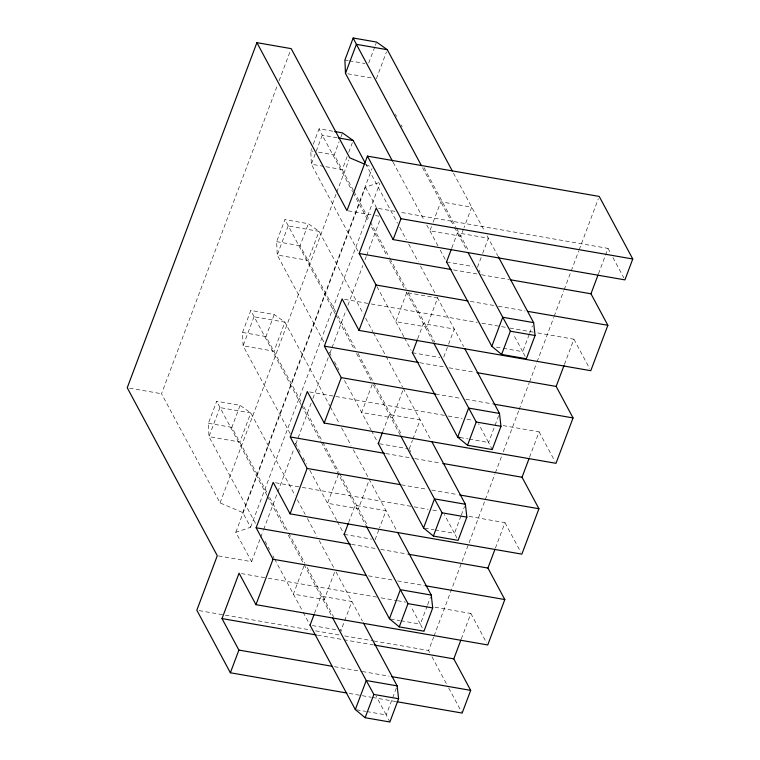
<?xml version="1.0" encoding="UTF-8"?>
<svg xmlns="http://www.w3.org/2000/svg" width="760" height="760" viewBox="0 0 760 760"><rect width="100%" height="100%" fill="white"/><g stroke="black" fill="none" stroke-linecap="round" stroke-linejoin="round"><path stroke-width="0.57" stroke-dasharray="3.8 2.85" d="M218.434 555.911L251.579 561.678L235.818 532.285L250.629 527.25L242.754 512.553L220.058 502.892L161.519 393.727L277.428 85.243M279.091 80.807L290.349 50.853M255.522 523.44L208.981 436.648L208.411 423.282L216.695 401.261L240.112 405.327L250.809 412.965L295.099 495.567M290.206 433.675L243.105 345.838L242.535 332.471L250.809 310.441L274.236 314.516L284.924 322.145L329.783 405.802M323.76 341.81L277.229 255.018L276.659 241.661L284.933 219.63L308.36 223.706L319.048 231.334L363.346 313.947M357.884 250.999L311.344 164.207L310.783 150.841L311.609 148.637M313.262 144.239L319.058 128.81L333.564 131.338M266.798 492.214L231.838 427.358L240.112 405.327M300.922 401.403L265.962 336.547L274.236 314.516M335.606 311.628L300.086 245.727L308.36 223.706M353.466 190.494L334.21 154.916L339.169 141.702M340.831 137.294L342.484 132.886M368.742 63.004L374.946 46.474M375.364 45.382L376.19 43.178M347.111 156.664L342.256 169.575L325.08 166.592M348.726 152.361L352.365 142.671M376.38 78.764L386.488 51.861M220.058 502.892L336.376 193.306M336.794 192.195L348.887 160.018M242.754 512.553L372.001 168.568M235.818 532.285L365.484 187.188L380.294 182.153M250.629 527.25L379.876 183.264M251.579 561.678L260.328 538.375M260.747 537.263L263.255 530.603M263.663 529.501L277.428 492.879M277.846 491.767L294.101 448.495M295.773 444.058L311.201 402.999M312.863 398.563L328.291 357.504M329.963 353.067L331.626 348.631M332.044 347.519L346.218 309.795M347.89 305.349L362.9 265.411M364.981 259.863L366.234 256.528M366.652 255.417L379.99 219.916M303.924 566.124L293.408 594.101L324.311 599.478L334.827 571.491M338.447 474.23L327.531 503.291L358.435 508.668L368.952 480.681M372.172 384.493L361.655 412.481L392.559 417.848L403.474 388.787M431.519 226.546L429.894 230.85L460.807 236.218L463.638 228.684M433.133 222.233L440.819 201.789L471.722 207.157L464.037 227.611M314.516 613.339L320.986 596.115L351.889 601.492L340.974 630.553M348.64 522.519L355.11 505.305L386.013 510.672L379.544 527.896M382.764 431.708L389.234 414.485L420.137 419.862L412.86 439.233M417.696 338.741L423.358 323.674L454.262 329.042L447.792 346.265M451.82 247.931L457.472 232.855L488.385 238.232L481.916 255.455M375.098 539.733L379.145 528.969M409.222 448.923L412.452 440.306M443.745 357.029L447.383 347.339M477.46 267.292L481.507 256.528M396.34 688.038L386.232 714.951L389.861 722M427.224 605.834L420.346 624.131L423.976 631.189M427.633 604.76L430.464 597.227M460.94 516.097L454.47 533.32L458.099 540.369M461.349 515.024L464.578 506.407M498.703 415.596L488.594 442.5L492.223 449.559M529.188 334.466L522.718 351.69L526.347 358.739M529.587 333.393L532.418 325.859M429.723 652.593L428.611 650.503L433.618 637.184M434.026 636.072L484.918 500.631M485.336 499.519L494.931 473.983M495.349 472.872L501.609 456.219M503.272 451.782L518.709 410.704M519.128 409.592L529.14 382.945M529.558 381.834L536.645 362.966M537.063 361.855L553.755 317.442M554.163 316.331L563.758 290.805M564.177 289.693L570.855 271.928M571.273 270.816L578.778 250.828M579.196 249.726L598.386 198.655M461.291 638.942L470.858 613.462L433.589 606.983M495.416 548.121L504.982 522.652L468.873 516.372M529.53 457.311L539.106 431.841L502.997 425.562M564.414 364.467L573.914 339.207L536.636 332.728M598.462 273.866L608.028 248.397L399.532 212.144M344.907 60.03L348.251 60.61M349.363 60.8L364.981 63.517M347.757 73.787L372.941 78.166M337.145 137.731L322.269 135.147L319.058 128.81M310.783 150.841L313.015 151.23M318.592 152.2L334.21 154.916M323.94 166.392L311.344 164.207L322.269 135.147L352.545 191.615M378.575 208.496L394.877 211.337M348.099 210.824L370.956 214.795M375.526 215.593L378.955 216.182M446.557 261.915L472.881 266.494M453.53 269.904L480.32 274.559M481.479 274.759L509.438 279.623M276.659 241.661L300.086 245.727M470.411 301.397L493.706 305.444M498.37 306.251L525.16 310.916M344.451 299.307L370.072 303.762M371.241 303.971L477.233 322.401M481.887 323.209L508.678 327.864M509.846 328.073L535.467 332.519M496.394 347.111L502.113 348.108M503.253 348.308L522.718 351.69L513.181 333.916M412.433 352.735L439.907 357.513M419.89 362.738L444.344 366.985M449.008 367.802L474.63 372.257M242.535 332.471L265.962 336.547M435.603 394.022L461.234 398.477M465.889 399.294L492.679 403.949M309.643 391.941L447.089 415.834M448.248 416.043L462.232 418.475M466.887 419.283L472.71 420.29M459.98 437.532L467.989 438.919M469.138 439.118L488.594 442.5L478.505 423.681M129.523 388.16L161.519 393.727M379.459 443.745L408.072 448.723M385.766 453.549L413.715 458.413M414.884 458.612L440.505 463.068M208.411 423.282L231.838 427.358M401.489 484.842L427.11 489.297M431.765 490.105L457.397 494.56M275.519 482.752L301.15 487.207M302.309 487.417L412.965 506.654M414.133 506.853L428.108 509.286M432.763 510.093L438.587 511.109M424.707 528.143L433.865 529.739M435.014 529.938L454.47 533.32L444.381 514.491M344.195 534.365L371.659 539.135M351.642 544.369L376.105 548.615M380.76 549.423L407.55 554.087M368.524 575.852L392.986 580.108M397.651 580.915L424.441 585.58M241.395 573.572L267.026 578.028M268.185 578.227L376.513 597.065M381.168 597.873L396.312 600.505M397.48 600.704L405.631 602.129M390.592 618.953L399.75 620.549M400.89 620.749L420.346 624.131L410.818 606.356M312.36 625.575L337.544 629.954M199.148 610.612L310.963 630.049M315.628 630.857L340.081 635.113M344.745 635.92L372.695 640.784M373.863 640.984L428.611 650.503M317.519 635.179L373.426 644.898M334.409 666.672L361.199 671.327M362.358 671.526L389.148 676.191M349.173 693.424L371.298 697.271M372.466 697.471L395.76 701.528M356.469 709.774L365.626 711.36M366.766 711.559L386.232 714.951L376.133 696.122M365.93 164.702L371.336 167M608.028 248.397L610.755 253.469M612.931 257.535L623.827 277.856M573.914 339.207L589.703 368.666M453.454 173.1L484.851 231.657M487.103 235.837L497.752 255.702M395.438 114.313L396.558 116.413M401.042 124.773L402.163 126.863M424.033 167.647L455.99 227.249M456.551 228.294L468.891 251.303M478.98 270.123L480.101 272.213M422.55 167.722L453.948 226.28M454.508 227.325L466.849 250.334M539.106 431.841L554.904 461.301M393.129 162.279L424.526 220.837M426.769 225.017L437.988 245.927M440.23 250.116L445.274 259.521M365.512 163.523L397.47 223.126M399.712 227.306L406.438 239.856M408.68 244.045L418.209 261.82M420.46 266L435.034 293.189M437.276 297.369L463.628 346.522M365.484 187.188L376.352 207.461M354.027 191.539L369.731 220.818M370.291 221.863L389.348 257.412M389.909 258.466L406.173 288.791M408.415 292.97L434.767 342.114M353.106 192.66L368.809 221.939M371.611 227.164L387.305 256.443M389.548 260.623L404.13 287.812M406.372 292.001L433.285 342.19M504.982 522.652L520.781 552.111M376.95 286.548L403.864 336.747M404.424 337.791L411.151 350.341M365.588 318.126L372.875 331.721M373.435 332.766L402.591 387.144M403.151 388.189L430.625 439.423M337.849 315.818L355.794 349.277M358.036 353.457L373.169 381.691M373.73 382.736L401.764 435.024M409.621 449.663L410.742 451.753M335.245 313.794L284.933 219.63M335.806 314.839L354.302 349.353M356.554 353.533L371.127 380.722M373.369 384.902L400.283 435.1M470.858 613.462L486.656 642.922M329.374 352.269L331.056 355.404M334.419 361.684L338.903 370.044M344.508 380.503L370.861 429.647M371.421 430.692L377.026 441.151M330.344 406.847L339.312 423.577M341.563 427.766L351.091 445.541M353.334 449.72L368.467 477.954M369.027 478.999L397.072 531.288M303.724 406.628L322.231 441.132M322.791 442.187L339.045 472.511M339.606 473.556L367.64 525.834M301.122 404.615L250.809 310.441M301.682 405.659L320.748 441.208M321.309 442.253L365.598 524.865M431.965 656.764L448.172 687.002M448.733 688.047L461.595 712.025M295.25 443.08L300.856 453.539M303.098 457.719L306.46 463.999M309.823 470.269L336.737 520.467M337.298 521.512L342.902 531.962M297.341 499.757L305.197 514.396M307.439 518.577L316.967 536.351M319.209 540.531L333.792 567.72M336.034 571.909L362.387 621.053M269.601 497.439L288.106 531.952M288.667 532.997L304.931 563.322M307.173 567.501L333.526 616.654M340.252 629.204L341.373 631.294M266.998 495.425L216.695 401.261M267.558 496.47L286.064 530.983M288.306 535.163L303.44 563.397M304 564.442L332.034 616.721M265.05 541.215L269.534 549.584M272.897 555.855L274.018 557.944M274.578 558.989L302.613 611.278M303.173 612.322L308.788 622.782M219.896 407.588L208.981 436.648L239.884 442.026L250.809 412.965L219.896 407.588M254.02 316.777L243.105 345.838L274.008 351.205L284.924 322.145L254.02 316.777M288.144 225.957L277.229 255.018L308.132 260.395L319.048 231.334L288.144 225.957M406.695 292.6L395.779 321.66L426.683 327.037L437.599 297.977L406.695 292.6"/><path stroke-width="1.14" d="M364.847 164.236L349.724 157.795L291.184 48.63L256.899 42.664L127.234 387.762L217.293 555.721L196.821 610.204L230.365 672.771L346.845 693.015M452.333 171L387.296 49.704L376.608 42.075L353.181 38L344.907 60.03L345.467 73.388L392.568 161.225M345.467 73.388L356.392 44.327L353.181 38M598.044 274.968L590.966 293.797L607.857 325.29L590.795 370.699L359.005 330.401L376.067 284.99L359.176 253.498L376.238 208.088L393.129 239.581L624.919 279.88L632.767 258.998L599.222 196.431L367.431 156.132L346.959 210.625L256.899 42.664M230.365 672.771L238.896 650.066L222.005 618.573L239.067 573.163L255.958 604.656L487.749 644.955L504.811 599.554L487.92 568.062L494.997 549.233M255.958 604.656L273.02 559.246L256.13 527.763L273.191 482.353L290.073 513.846L521.864 554.144L538.925 508.734L522.044 477.242L529.121 458.413M290.073 513.846L307.135 468.435L290.253 436.943L307.315 391.533L324.197 423.026L555.987 463.324L573.049 417.924L556.168 386.431L564.005 365.56M324.197 423.026L341.259 377.625L324.377 346.132L342.114 298.908L359.005 330.401M393.129 239.581L400.976 218.7L367.431 156.132M310.07 625.176L314.117 614.413M344.195 534.365L348.232 523.602M378.309 443.545L382.356 432.782M412.433 352.735L417.287 339.815M446.557 261.915L451.411 249.005M363.508 623.143L397.147 685.881L398.591 698.753L389.861 722L365.132 717.706L355.319 709.574L366.244 680.514L332.604 617.775M397.632 532.332L431.272 595.07L432.715 607.933L423.976 631.189L399.256 626.886L389.443 618.754L400.368 589.693L366.159 525.91M431.747 441.512L465.395 504.26L466.839 517.123L458.099 540.369L433.38 536.075L423.567 527.943L434.483 498.883L400.843 436.145M498.313 256.747L533.634 322.63L535.078 335.492L526.347 358.739L501.619 354.445L491.815 346.313L502.731 317.252L467.97 252.424M365.132 717.706L373.873 694.45L366.244 680.514L397.147 685.881M399.256 626.886L407.987 603.639L400.368 589.693L431.272 595.07M433.38 536.075L442.111 512.819L434.483 498.883L465.395 504.26M464.749 348.612L499.51 413.44L500.964 426.312L492.223 449.559L467.505 445.255L476.235 422.009L433.846 343.235M501.619 354.445L510.359 331.198L502.731 317.252L533.634 322.63M396.929 701.727L462.156 713.07L470.687 690.365L453.796 658.872L460.873 640.043M387.296 49.704L356.392 44.327L421.43 165.632M334.675 131.527L342.484 132.886L353.172 140.514L364.952 162.478M338.295 137.93L353.172 140.514M400.976 218.7L632.767 258.998M359.176 253.498L451.193 269.496M510.596 279.822L590.966 293.797M376.067 284.99L468.084 300.988M527.487 311.315L607.857 325.29M510.359 331.198L535.078 335.492M324.377 346.132L418.722 362.529M476.957 372.656L556.168 386.431M341.259 377.625L435.603 394.022M493.848 404.149L573.049 417.924M499.51 413.44L468.606 408.072L457.691 437.133L467.505 445.255M476.235 422.009L500.964 426.312M459.98 437.532L457.691 437.133L412.272 352.431M290.253 436.943L384.598 453.349M442.842 463.476L522.044 477.242M307.135 468.435L400.32 484.633M459.724 494.969L538.925 508.734M442.111 512.819L466.839 517.123M256.13 527.763L350.474 544.16M408.719 554.287L487.92 568.062M273.02 559.246L366.197 575.453M425.6 585.779L504.811 599.554M407.987 603.639L432.715 607.933M222.005 618.573L316.359 634.98M374.594 645.097L453.796 658.872M238.896 650.066L332.072 666.264M391.476 676.59L470.687 690.365M373.873 694.45L398.591 698.753M446.395 261.611L491.815 346.313M378.147 443.241L423.567 527.943M344.033 534.061L389.443 618.754M309.909 624.872L355.319 709.574"/></g></svg>
